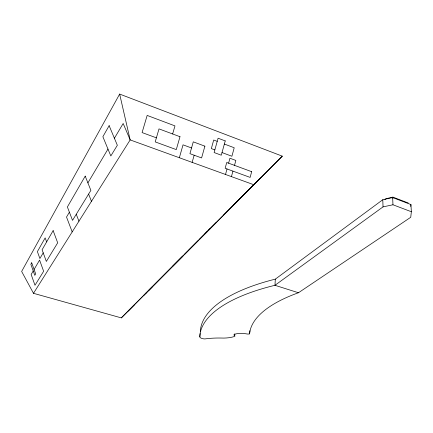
<?xml version="1.0" encoding="UTF-8"?>
<svg xmlns="http://www.w3.org/2000/svg" width="433" height="433" viewBox="0 0 433 433"><rect width="100%" height="100%" fill="white"/><g stroke="black" fill="none" stroke-linecap="round" stroke-linejoin="round"><path stroke-width="0.65" d="M199.835 336.874L199.878 334.877A181.535 67.093 1.6 0 1 274.96 285.298L383.037 206.887L392.964 204.777L411.35 211.732L410.738 217.285L298.467 292.746A163.041 60.869 0.5 0 0 250.171 330.244L249.56 333.859A2.863 1.12 5.4 0 1 246.75 333.913A11.815 4.541 5.5 0 0 234.551 334.308A2.528 0.98 5.7 0 0 234.643 335.645A1.672 0.644 5.8 0 1 234.534 336.436A22.364 8.784 6.3 0 1 223.926 338.081L220.392 338.021A47.906 17.277 6 0 0 206.86 338.687L204.766 338.925A4.097 1.564 6.8 0 1 199.835 336.874L200.225 333.524M411.35 211.732L410.928 204.549L392.655 197.567L382.794 199.721L275.323 279.144L274.96 285.298L298.467 292.746M249.56 333.859L249.873 330.671M234.643 335.645L234.805 333.827M410.728 206.417L410.928 204.549M231.439 176.621L232.938 171.122M234.502 165.352L235.844 160.427L229.95 158.24L228.597 163.176M225.512 174.472L227.016 168.962M192.133 162.375L194.157 155.214M179.349 157.736L183.035 144.839L191.538 147.972M172.632 133.965L174.97 125.895L147.166 115.427L142.078 132.574L156.389 137.835M119.649 94.075L21.65 271.448L33.493 293.314L121.321 317.892L282.316 156.161L119.649 94.075L130.16 139.908L33.493 293.314M43.213 252.845L39.89 258.523L37.39 251.611L45.162 237.885L46.634 241.895M33.227 270.934L31.149 274.473L34.986 285.26L43.636 271.285L39.587 260.092L34.088 269.461M69.399 212.197L66.525 217.057L72.187 231.904M87.899 182.878L107.979 149.071M114.404 138.251L123.172 123.486L130.16 139.908L253.787 184.723L282.316 156.161M121.321 317.892L253.89 184.674M256.742 181.811L260.439 178.115L234.08 204.571M204.982 233.809L210.027 228.765M223.585 215.131L239.384 199.283M172.377 266.566L182.114 256.823M184.485 254.442L187.998 250.924M188.707 250.15L198.677 240.18M199.689 239.13L207.64 231.179M208.311 230.486L216.343 222.454M146.105 292.995L183.235 255.708M128.184 311.008L134.728 304.464M143.648 295.501L146.755 292.383M148.92 290.197L152.059 287.052M384.899 199.521L385.987 198.725L392.91 197.123L408.216 202.974M214.849 149.905L211.326 148.595L213.713 140.027L217.22 141.353M222.015 152.573L231.899 156.253L234.221 147.756L224.37 144.043M88.608 194.092L91.466 201.318M76.262 214.265L78.941 221.193M392.91 197.123L392.958 198.244M392.655 197.567L392.964 204.777M382.794 199.721L383.037 206.887M275.323 279.144A180.691 67.943 1.5 0 0 200.506 329.486L200.457 331.51A4.081 1.58 6.8 0 0 200.528 331.835M251.665 171.679L250.133 177.406L225.144 168.275L226.73 162.489L251.665 171.679M225.23 140.914L221.29 155.203L214.113 152.54L218.097 138.214L225.23 140.914M204.89 146.17L201.594 157.937L189.925 153.661L193.275 141.845L204.89 146.17M179.993 136.709L176.285 149.607L155.198 141.894L159.008 128.893L179.993 136.709M109.138 125.667L102.875 136.714L110.826 155.961L117.343 145.272L109.138 125.667M31.701 262.788L30.851 264.287L34.802 275.339L35.674 273.889L31.701 262.788M53.14 230.621L42.093 249.776L46.347 261.44L57.686 242.816L53.14 230.621M85.214 176.128L67.391 206.963L72.528 220.365L90.881 190.379L85.214 176.128"/></g></svg>
